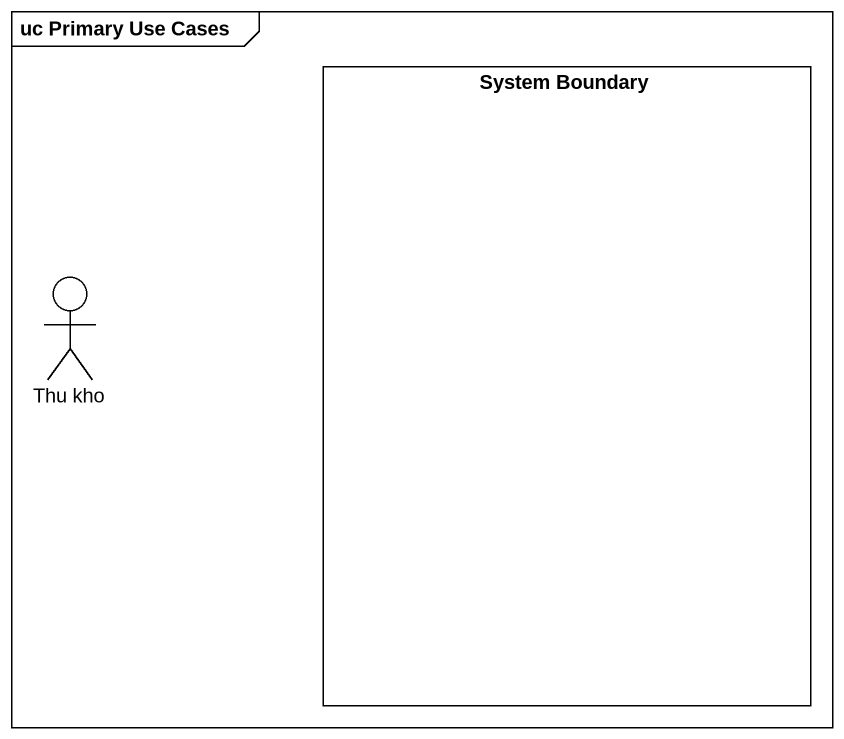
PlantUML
@startuml
mainframe uc Primary Use Cases
rectangle "System Boundary" as System_Boundary
actor "Thu kho" as Thu_kho
@enduml
